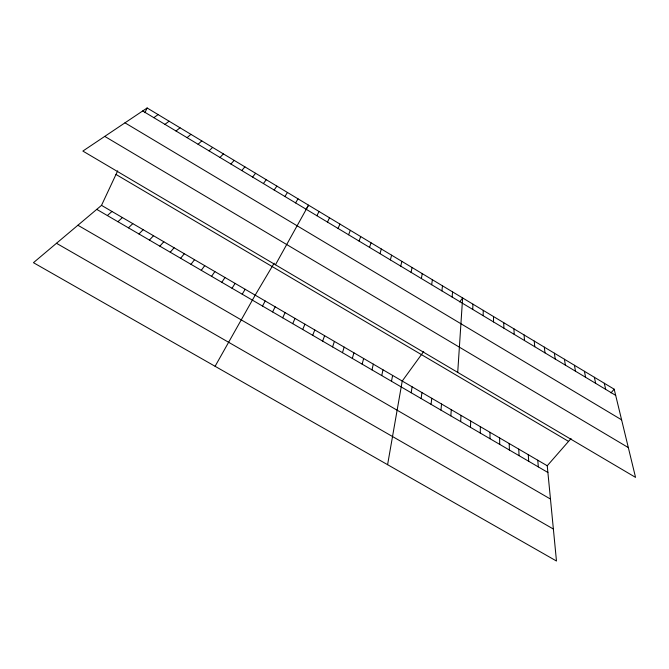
<?xml version="1.0" encoding="UTF-8"?>
<svg xmlns="http://www.w3.org/2000/svg" width="669" height="669" viewBox="0 0 669 669"><rect width="100%" height="100%" fill="white"/><g stroke="black" fill="none" stroke-linecap="round" stroke-linejoin="round"><path stroke-width="1" d="M490.001 438.722L490.001 432.316M483.152 315.693L483.244 310.357M480.25 433.035L480.367 426.688M470.474 427.332L470.7 421.035M472.732 309.421L472.95 304.161M460.665 421.612L461.008 415.374M457.721 372.382L462.622 297.948L459.712 301.945M450.831 415.875L451.282 409.696M452.102 297.019L452.57 291.893M440.963 410.114L441.532 404.001M431.07 404.344L431.748 398.281M441.891 290.881L442.485 285.822M421.144 398.557L421.938 392.552M431.656 284.726L432.375 279.734M411.192 392.753L412.104 386.807M421.378 278.547L422.231 273.621M387.594 464.687L402.236 381.037L423.686 351.518M391.482 381.263L392.628 375.426M411.075 272.35L412.054 267.491M381.74 375.577L382.994 369.798M400.739 266.137L401.843 261.353M371.964 369.873L373.335 364.153M390.37 259.898L391.608 255.182M362.155 364.153L363.643 358.5M352.32 358.417L353.926 352.822M379.975 253.643L381.338 249.002M342.461 352.663L344.184 347.127M369.539 247.371L371.036 242.797M332.568 346.902L334.408 341.416M322.65 341.115L324.607 335.687M359.077 241.083L360.7 236.575M312.699 335.311L314.781 329.951M348.574 234.769L350.339 230.337M302.714 329.491L304.922 324.189M338.046 228.438L339.936 224.073M292.713 323.654L295.029 318.411M571.05 438.538L547.242 465.758L556.474 561.023L33.45 262.683L101.512 205.358L117.694 170.812M144.922 112.685L147.13 107.977L614.184 389.207L635.55 477.382L82.864 151.069L147.13 107.977M282.669 317.8L285.111 312.615M327.484 222.083L329.508 217.793M272.601 311.921L275.168 306.812M316.88 215.711L319.046 211.496M262.507 306.034L265.192 300.983M275.461 264.773L308.551 205.174L305.976 209.514M215.092 366.294L255.19 295.138L274.131 263.201M242.22 294.201L245.155 289.276M295.589 202.908L298.023 198.835M232.026 288.264L235.095 283.397M284.894 196.477L287.469 192.48M221.807 282.301L225.001 277.501M274.156 190.021L276.874 186.099M211.563 276.322L214.874 271.581M201.277 270.326L204.722 265.652M263.394 183.549L266.245 179.702M190.966 264.314L194.537 259.706M252.589 177.051L255.591 173.288M180.622 258.284L184.326 253.735M241.76 170.536L244.896 166.849M170.252 252.23L174.082 247.756M610.964 392.887L614.184 389.207M159.849 246.159L163.805 241.752M230.889 164.005L234.167 160.384M149.413 240.079L153.502 235.731M219.984 157.449L223.404 153.912M138.943 233.966L143.166 229.693M209.046 150.868L212.617 147.406M128.44 227.845L132.797 223.638M117.911 221.707L122.402 217.559M198.074 144.27L201.787 140.891M107.349 215.543L111.974 211.471M187.069 137.655L190.924 134.352M176.022 131.015L180.028 127.787M164.942 124.35L169.098 121.206M153.828 117.669L158.127 114.6M56.48 243.29L553.372 529.028M77.897 225.244L550.47 499.049M101.512 205.358L547.242 465.758M96.754 209.364L547.894 472.481M115.996 174.442L568.558 441.389M104.757 136.392L628.333 447.594M124.978 122.828L621.61 419.839M142.681 110.962L615.681 395.379M604.299 383.253L605.679 389.366M594.381 377.274L595.644 383.329M584.43 371.287L585.576 377.274M574.454 365.282L575.474 371.203M564.444 359.253L565.347 365.115M554.4 353.207L555.186 359.002M544.332 347.144L544.992 352.872M534.23 341.056L534.765 346.726M537.776 460.222L538.319 466.895M524.095 334.96L524.504 340.554M528.276 454.677L528.711 461.292M513.926 328.839L514.218 334.366M518.751 449.108L519.077 455.673M509.193 443.53L509.41 450.036M503.732 322.701L503.899 328.161M499.618 437.927L499.718 444.383M493.505 316.537L493.538 321.94"/></g></svg>
